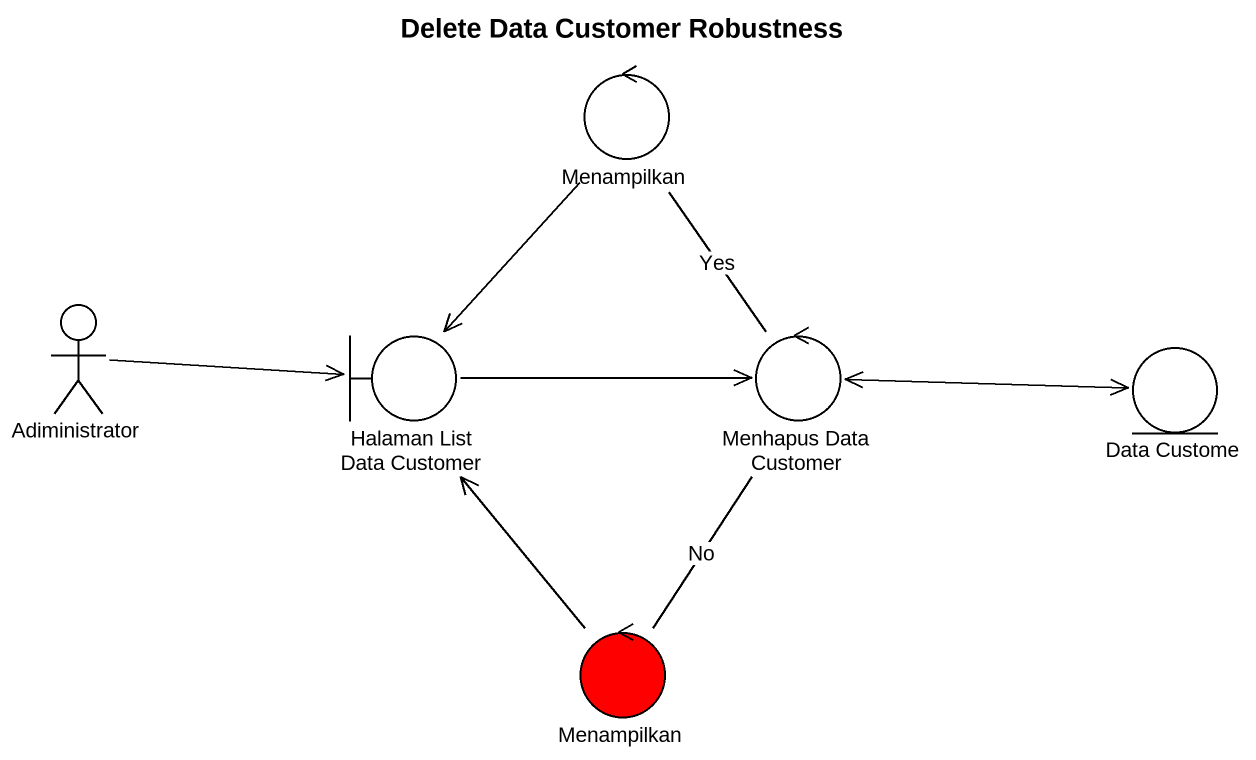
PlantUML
@startuml
title Delete Data Customer Robustness
control Menampilkan
actor Adiministrator
boundary "Halaman List Data Customer" as Halaman_List_Data_Customer
control "Menhapus Data Customer" as Menhapus_Data_Customer
entity "Data Custome" as Data_Custome
control "Menampilkan" as Menampilkan_2 #FF0000
Menampilkan --> Halaman_List_Data_Customer
Adiministrator -right-> Halaman_List_Data_Customer
Halaman_List_Data_Customer -right-> Menhapus_Data_Customer
Menhapus_Data_Customer -up- Menampilkan : Yes
Menhapus_Data_Customer <-right-> Data_Custome
Menhapus_Data_Customer -- Menampilkan_2 : No
Menampilkan_2 -up-> Halaman_List_Data_Customer
@enduml
